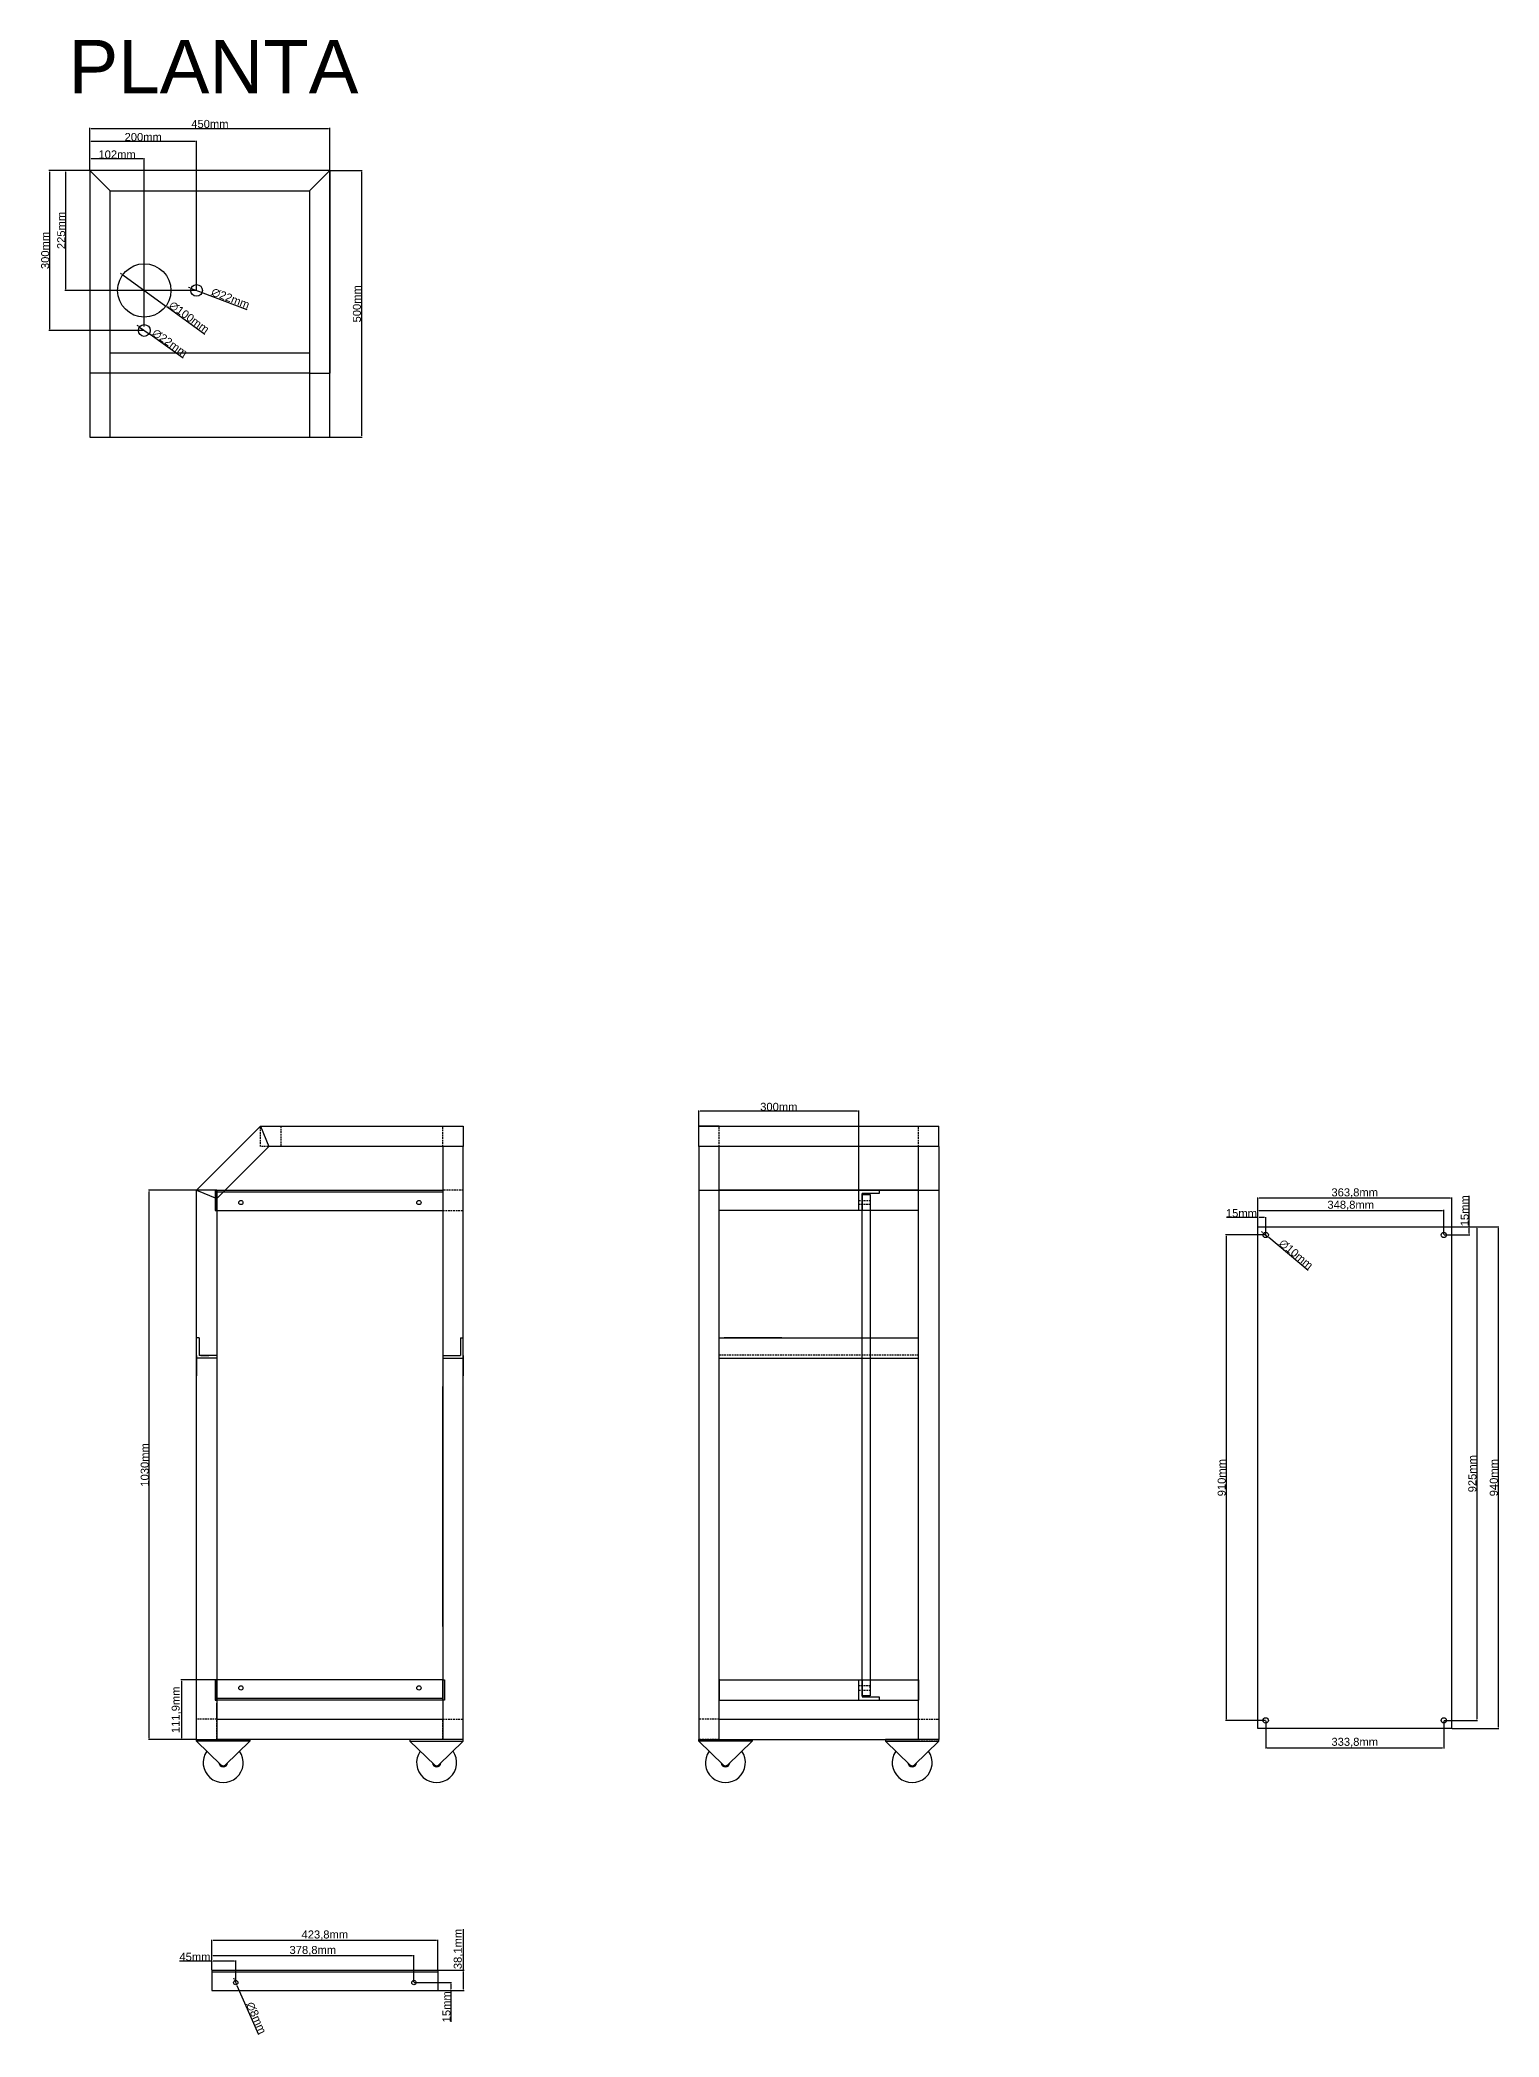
# Model space of a CAD drawing. Header units: centimetres. Extents: x 6534 to 31506, y 42826 to 109107.
# Drawn here: x 8806 to 11541, y 42826 to 46570 of the extents above; entities that cross this region are included whole.
import ezdxf

# ---------------------------------------------------------------- set-up
doc = ezdxf.new("R2010")
doc.units = ezdxf.units.CM
doc.header["$LTSCALE"] = 0.5
doc.linetypes.add('DASHED2', pattern=[9.525, 6.35, -3.175])
doc.styles.get("Standard").update_dxf_attribs({"font": 'arial.ttf'})
doc.dimstyles.new('ISO-25', dxfattribs={"dimtxt": 15, "dimasz": 2.5, "dimexe": 1.25, "dimexo": 0.625, "dimtad": 1, "dimtxsty": 'Standard', "dimcen": 2.5, "dimclrd": 1, "dimclre": 1, "dimadec": 0, "dimazin": 0, "dimtfac": 1, "dimtmove": 0, "dimatfit": 3, "dimfxl": 1, "dimarcsym": 0})

# ---------------------------------------------------------------- blocks, each defined once
blk = doc.blocks.new('*D155')
at = {"color": 1, "lineweight": -2, "transparency": 16777216}
for p, q in [((8899.8, 46326.2), (8899.8, 46405.6)), ((8902.3, 46404.3), (9347.3, 46404.3)), ((9349.8, 46326.2), (9349.8, 46405.6))]:
    blk.add_line(p, q, dxfattribs=at)
at = {"color": 1, "transparency": 16777216}
for points in [[(8902.3, 46404.7), (8902.3, 46403.9), (8899.8, 46404.3)], [(9347.3, 46404.7), (9347.3, 46403.9), (9349.8, 46404.3)]]:
    blk.add_solid(points, dxfattribs=at)
at = {"layer": 'Defpoints', "color": 0, "transparency": 16777216}
for p in [(9349.8, 46404.3), (8899.8, 46325.5), (9349.8, 46325.5)]:
    blk.add_point(p, dxfattribs=at)
at = {"color": 0, "transparency": 16777216, "insert": (9124.8, 46412.6), "char_height": 15, "attachment_point": 5}
blk.add_mtext('450mm', dxfattribs=at)
blk = doc.blocks.new('*D156')
at = {"color": 1, "lineweight": -2, "transparency": 16777216}
for p, q in [((9350.4, 46325.5), (9409.9, 46325.5)), ((9408.7, 46323), (9408.7, 45828)), ((9350.4, 45825.5), (9409.9, 45825.5))]:
    blk.add_line(p, q, dxfattribs=at)
at = {"color": 1, "transparency": 16777216}
for points in [[(9408.3, 46323), (9409.1, 46323), (9408.7, 46325.5)], [(9408.3, 45828), (9409.1, 45828), (9408.7, 45825.5)]]:
    blk.add_solid(points, dxfattribs=at)
at = {"layer": 'Defpoints', "color": 0, "transparency": 16777216}
for p in [(9349.8, 46325.5), (9349.8, 45825.5), (9408.7, 45825.5)]:
    blk.add_point(p, dxfattribs=at)
at = {"color": 0, "transparency": 16777216, "insert": (9400.4, 46075.5), "char_height": 15, "attachment_point": 5, "rotation": 90}
blk.add_mtext('500mm', dxfattribs=at)
blk = doc.blocks.new('*D281')
at = {"color": 1, "lineweight": -2, "transparency": 16777216}
for p, q in [((9137.2, 43495.8), (9070.4, 43495.8)), ((9071.6, 43493.3), (9071.6, 43386.4)), ((9099.1, 43383.9), (9070.4, 43383.9))]:
    blk.add_line(p, q, dxfattribs=at)
at = {"color": 1, "transparency": 16777216}
for points in [[(9071.2, 43493.3), (9072, 43493.3), (9071.6, 43495.8)], [(9071.2, 43386.4), (9072, 43386.4), (9071.6, 43383.9)]]:
    blk.add_solid(points, dxfattribs=at)
at = {"layer": 'Defpoints', "color": 0, "transparency": 16777216}
for p in [(9137.8, 43495.8), (9071.6, 43383.9), (9099.7, 43383.9)]:
    blk.add_point(p, dxfattribs=at)
at = {"color": 0, "transparency": 16777216, "insert": (9062, 43439.8), "char_height": 15, "attachment_point": 5, "rotation": 90}
blk.add_mtext('111,9mm', dxfattribs=at)
blk = doc.blocks.new('*D282')
at = {"color": 1, "lineweight": -2, "transparency": 16777216}
for p, q in [((9134, 44413.9), (9009.8, 44413.9)), ((9011, 43386.4), (9011, 44411.4)), ((9099.1, 43383.9), (9009.8, 43383.9))]:
    blk.add_line(p, q, dxfattribs=at)
at = {"color": 1, "transparency": 16777216}
for points in [[(9010.6, 44411.4), (9011.5, 44411.4), (9011, 44413.9)], [(9010.6, 43386.4), (9011.5, 43386.4), (9011, 43383.9)]]:
    blk.add_solid(points, dxfattribs=at)
at = {"layer": 'Defpoints', "color": 0, "transparency": 16777216}
for p in [(9011, 44413.9), (9134.6, 44413.9), (9099.7, 43383.9)]:
    blk.add_point(p, dxfattribs=at)
at = {"color": 0, "transparency": 16777216, "insert": (9002.7, 43898.9), "char_height": 15, "attachment_point": 5, "rotation": 90}
blk.add_mtext('1030mm', dxfattribs=at)
blk = doc.blocks.new('*D283')
at = {"color": 1, "lineweight": -2, "transparency": 16777216}
for p, q in [((10041.1, 44534.5), (10041.1, 44563.1)), ((10338.6, 44561.8), (10043.6, 44561.8)), ((10341.1, 44414.5), (10341.1, 44563.1))]:
    blk.add_line(p, q, dxfattribs=at)
at = {"color": 1, "transparency": 16777216}
for points in [[(10043.6, 44562.2), (10043.6, 44561.4), (10041.1, 44561.8)], [(10338.6, 44562.2), (10338.6, 44561.4), (10341.1, 44561.8)]]:
    blk.add_solid(points, dxfattribs=at)
at = {"layer": 'Defpoints', "color": 0, "transparency": 16777216}
for p in [(10041.1, 44561.8), (10041.1, 44533.9), (10341.1, 44413.9)]:
    blk.add_point(p, dxfattribs=at)
at = {"color": 0, "transparency": 16777216, "insert": (10191.1, 44570.1), "char_height": 15, "attachment_point": 5}
blk.add_mtext('300mm', dxfattribs=at)
blk = doc.blocks.new('*D284')
at = {"color": 1, "lineweight": -2, "transparency": 16777216}
for p, q in [((11088.6, 44345.6), (11088.6, 44376.8)), ((11091.1, 44375.6), (11434.9, 44375.6)), ((11437.4, 44330.6), (11437.4, 44376.8))]:
    blk.add_line(p, q, dxfattribs=at)
at = {"color": 1, "transparency": 16777216}
for points in [[(11091.1, 44376), (11091.1, 44375.1), (11088.6, 44375.6)], [(11434.9, 44376), (11434.9, 44375.1), (11437.4, 44375.6)]]:
    blk.add_solid(points, dxfattribs=at)
at = {"layer": 'Defpoints', "color": 0, "transparency": 16777216}
for p in [(11437.4, 44375.6), (11088.6, 44344.9), (11437.4, 44329.9)]:
    blk.add_point(p, dxfattribs=at)
at = {"color": 0, "transparency": 16777216, "insert": (11263, 44385.2), "char_height": 15, "attachment_point": 5}
blk.add_mtext('348,8mm', dxfattribs=at)
blk = doc.blocks.new('*D285')
at = {"color": 1, "lineweight": -2, "transparency": 16777216}
for p, q in [((11088.6, 44362.4), (11030.3, 44362.4)), ((11088.6, 44345.6), (11088.6, 44363.6)), ((11101.1, 44362.4), (11091.1, 44362.4)), ((11103.6, 44330.6), (11103.6, 44363.6))]:
    blk.add_line(p, q, dxfattribs=at)
at = {"color": 1, "transparency": 16777216}
for points in [[(11091.1, 44362.8), (11091.1, 44362), (11088.6, 44362.4)], [(11101.1, 44362.8), (11101.1, 44362), (11103.6, 44362.4)]]:
    blk.add_solid(points, dxfattribs=at)
at = {"layer": 'Defpoints', "color": 0, "transparency": 16777216}
for p in [(11088.6, 44362.4), (11088.6, 44344.9), (11103.6, 44329.9)]:
    blk.add_point(p, dxfattribs=at)
at = {"color": 0, "transparency": 16777216, "insert": (11058.2, 44370.7), "char_height": 15, "attachment_point": 5}
blk.add_mtext('15mm', dxfattribs=at)
blk = doc.blocks.new('*D286')
at = {"color": 1, "lineweight": -2, "transparency": 16777216}
for p, q in [((11088.6, 44345.6), (11088.6, 44400)), ((11449.9, 44398.8), (11091.1, 44398.8)), ((11452.4, 44345.6), (11452.4, 44400))]:
    blk.add_line(p, q, dxfattribs=at)
at = {"color": 1, "transparency": 16777216}
for points in [[(11091.1, 44399.2), (11091.1, 44398.4), (11088.6, 44398.8)], [(11449.9, 44399.2), (11449.9, 44398.4), (11452.4, 44398.8)]]:
    blk.add_solid(points, dxfattribs=at)
at = {"layer": 'Defpoints', "color": 0, "transparency": 16777216}
for p in [(11088.6, 44398.8), (11088.6, 44344.9), (11452.4, 44344.9)]:
    blk.add_point(p, dxfattribs=at)
at = {"color": 0, "transparency": 16777216, "insert": (11270.5, 44408.4), "char_height": 15, "attachment_point": 5}
blk.add_mtext('363,8mm', dxfattribs=at)
blk = doc.blocks.new('*D287')
at = {"color": 1, "lineweight": -2, "transparency": 16777216}
for p, q in [((11484.9, 44344.9), (11484.9, 44403.3)), ((11438.1, 44329.9), (11486.1, 44329.9)), ((11453.1, 44344.9), (11486.1, 44344.9)), ((11484.9, 44332.4), (11484.9, 44342.4))]:
    blk.add_line(p, q, dxfattribs=at)
at = {"color": 1, "transparency": 16777216}
for points in [[(11484.5, 44342.4), (11485.3, 44342.4), (11484.9, 44344.9)], [(11484.5, 44332.4), (11485.3, 44332.4), (11484.9, 44329.9)]]:
    blk.add_solid(points, dxfattribs=at)
at = {"layer": 'Defpoints', "color": 0, "transparency": 16777216}
for p in [(11437.4, 44329.9), (11452.4, 44344.9), (11484.9, 44344.9)]:
    blk.add_point(p, dxfattribs=at)
at = {"color": 0, "transparency": 16777216, "insert": (11476.6, 44375.3), "char_height": 15, "attachment_point": 5, "rotation": 90}
blk.add_mtext('15mm', dxfattribs=at)
blk = doc.blocks.new('*D288')
at = {"color": 1, "lineweight": -2, "transparency": 16777216}
for p, q in [((11453.1, 44344.9), (11500.5, 44344.9)), ((11499.3, 44342.4), (11499.3, 43422.4)), ((11438.1, 43419.9), (11500.5, 43419.9))]:
    blk.add_line(p, q, dxfattribs=at)
at = {"color": 1, "transparency": 16777216}
for points in [[(11498.8, 44342.4), (11499.7, 44342.4), (11499.3, 44344.9)], [(11498.8, 43422.4), (11499.7, 43422.4), (11499.3, 43419.9)]]:
    blk.add_solid(points, dxfattribs=at)
at = {"layer": 'Defpoints', "color": 0, "transparency": 16777216}
for p in [(11452.4, 44344.9), (11437.4, 43419.9), (11499.3, 43419.9)]:
    blk.add_point(p, dxfattribs=at)
at = {"color": 0, "transparency": 16777216, "insert": (11491, 43882.4), "char_height": 15, "attachment_point": 5, "rotation": 90}
blk.add_mtext('925mm', dxfattribs=at)
blk = doc.blocks.new('*D289')
at = {"color": 1, "lineweight": -2, "transparency": 16777216}
for p, q in [((11453.1, 44344.9), (11540.7, 44344.9)), ((11539.4, 44342.4), (11539.4, 43407.4)), ((11453.1, 43404.9), (11540.7, 43404.9))]:
    blk.add_line(p, q, dxfattribs=at)
at = {"color": 1, "transparency": 16777216}
for points in [[(11539, 44342.4), (11539.9, 44342.4), (11539.4, 44344.9)], [(11539, 43407.4), (11539.9, 43407.4), (11539.4, 43404.9)]]:
    blk.add_solid(points, dxfattribs=at)
at = {"layer": 'Defpoints', "color": 0, "transparency": 16777216}
for p in [(11452.4, 44344.9), (11452.4, 43404.9), (11539.4, 43404.9)]:
    blk.add_point(p, dxfattribs=at)
at = {"color": 0, "transparency": 16777216, "insert": (11531.2, 43874.9), "char_height": 15, "attachment_point": 5, "rotation": 90}
blk.add_mtext('940mm', dxfattribs=at)
blk = doc.blocks.new('*D290')
at = {"color": 1, "lineweight": -2, "transparency": 16777216}
for p, q in [((11103, 44329.9), (11028.2, 44329.9)), ((11029.5, 44327.4), (11029.5, 43422.4)), ((11103, 43419.9), (11028.2, 43419.9))]:
    blk.add_line(p, q, dxfattribs=at)
at = {"color": 1, "transparency": 16777216}
for points in [[(11029, 44327.4), (11029.9, 44327.4), (11029.5, 44329.9)], [(11029, 43422.4), (11029.9, 43422.4), (11029.5, 43419.9)]]:
    blk.add_solid(points, dxfattribs=at)
at = {"layer": 'Defpoints', "color": 0, "transparency": 16777216}
for p in [(11103.6, 44329.9), (11029.5, 43419.9), (11103.6, 43419.9)]:
    blk.add_point(p, dxfattribs=at)
at = {"color": 0, "transparency": 16777216, "insert": (11021.2, 43874.9), "char_height": 15, "attachment_point": 5, "rotation": 90}
blk.add_mtext('910mm', dxfattribs=at)
blk = doc.blocks.new('*D291')
at = {"color": 1, "lineweight": -2, "transparency": 16777216}
for p, q in [((11103.6, 43419.3), (11103.6, 43367.5)), ((11437.4, 43419.3), (11437.4, 43367.5)), ((11106.1, 43368.7), (11434.9, 43368.7))]:
    blk.add_line(p, q, dxfattribs=at)
at = {"color": 1, "transparency": 16777216}
for points in [[(11106.1, 43369.2), (11106.1, 43368.3), (11103.6, 43368.7)], [(11434.9, 43369.2), (11434.9, 43368.3), (11437.4, 43368.7)]]:
    blk.add_solid(points, dxfattribs=at)
at = {"layer": 'Defpoints', "color": 0, "transparency": 16777216}
for p in [(11103.6, 43419.9), (11437.4, 43419.9), (11437.4, 43368.7)]:
    blk.add_point(p, dxfattribs=at)
at = {"color": 0, "transparency": 16777216, "insert": (11270.5, 43378.4), "char_height": 15, "attachment_point": 5}
blk.add_mtext('333,8mm', dxfattribs=at)
blk = doc.blocks.new('*D292')
at = {"color": 1, "lineweight": -2, "transparency": 16777216}
for p, q in [((11097.9, 44334.7), (11096, 44336.3)), ((11099.8, 44333.1), (11107.5, 44326.7)), ((11183.2, 44263.5), (11109.4, 44325.1))]:
    blk.add_line(p, q, dxfattribs=at)
at = {"color": 1, "transparency": 16777216}
for points in [[(11098.1, 44335.1), (11097.6, 44334.4), (11099.8, 44333.1)], [(11109.7, 44325.4), (11109.1, 44324.8), (11107.5, 44326.7)]]:
    blk.add_solid(points, dxfattribs=at)
at = {"layer": 'Defpoints', "color": 0, "transparency": 16777216}
for p in [(11099.8, 44333.1), (11107.5, 44326.7)]:
    blk.add_point(p, dxfattribs=at)
at = {"color": 0, "transparency": 16777216, "insert": (11160.5, 44293.8), "char_height": 15, "attachment_point": 5, "rotation": 320.1456}
blk.add_mtext('∅10mm', dxfattribs=at)
blk = doc.blocks.new('*D299')
at = {"color": 1, "lineweight": -2, "transparency": 16777216}
for p, q in [((8899.1, 46325.5), (8853.2, 46325.5)), ((8854.5, 46103), (8854.5, 46323)), ((9099.1, 46100.5), (8853.2, 46100.5))]:
    blk.add_line(p, q, dxfattribs=at)
at = {"color": 1, "transparency": 16777216}
for points in [[(8854.1, 46323), (8854.9, 46323), (8854.5, 46325.5)], [(8854.1, 46103), (8854.9, 46103), (8854.5, 46100.5)]]:
    blk.add_solid(points, dxfattribs=at)
at = {"layer": 'Defpoints', "color": 0, "transparency": 16777216}
for p in [(8854.5, 46325.5), (8899.8, 46325.5), (9099.8, 46100.5)]:
    blk.add_point(p, dxfattribs=at)
at = {"color": 0, "transparency": 16777216, "insert": (8846.2, 46213), "char_height": 15, "attachment_point": 5, "rotation": 90}
blk.add_mtext('225mm', dxfattribs=at)
blk = doc.blocks.new('*D301')
at = {"color": 1, "lineweight": -2, "transparency": 16777216}
for p, q in [((8899.8, 46326.2), (8899.8, 46348.4)), ((8999.3, 46347.1), (8902.3, 46347.1)), ((9001.8, 46033.2), (9001.8, 46348.4))]:
    blk.add_line(p, q, dxfattribs=at)
at = {"color": 1, "transparency": 16777216}
for points in [[(8902.3, 46347.5), (8902.3, 46346.7), (8899.8, 46347.1)], [(8999.3, 46347.5), (8999.3, 46346.7), (9001.8, 46347.1)]]:
    blk.add_solid(points, dxfattribs=at)
at = {"layer": 'Defpoints', "color": 0, "transparency": 16777216}
for p in [(8899.8, 46347.1), (8899.8, 46325.5), (9001.8, 46032.5)]:
    blk.add_point(p, dxfattribs=at)
at = {"color": 0, "transparency": 16777216, "insert": (8950.8, 46355.4), "char_height": 15, "attachment_point": 5}
blk.add_mtext('102mm', dxfattribs=at)
blk = doc.blocks.new('*D302')
at = {"color": 1, "lineweight": -2, "transparency": 16777216}
for p, q in [((8899.8, 46326.2), (8899.8, 46381)), ((9097.3, 46379.8), (8902.3, 46379.8)), ((9099.8, 46101.2), (9099.8, 46381))]:
    blk.add_line(p, q, dxfattribs=at)
at = {"color": 1, "transparency": 16777216}
for points in [[(8902.3, 46380.2), (8902.3, 46379.4), (8899.8, 46379.8)], [(9097.3, 46380.2), (9097.3, 46379.4), (9099.8, 46379.8)]]:
    blk.add_solid(points, dxfattribs=at)
at = {"layer": 'Defpoints', "color": 0, "transparency": 16777216}
for p in [(8899.8, 46379.8), (8899.8, 46325.5), (9099.8, 46100.5)]:
    blk.add_point(p, dxfattribs=at)
at = {"color": 0, "transparency": 16777216, "insert": (8999.8, 46388.1), "char_height": 15, "attachment_point": 5}
blk.add_mtext('200mm', dxfattribs=at)
blk = doc.blocks.new('*D303')
at = {"color": 1, "lineweight": -2, "transparency": 16777216}
for p, q in [((9087.2, 46105.4), (9084.8, 46106.2)), ((9089.5, 46104.5), (9110, 46096.6)), ((9194.6, 46064.4), (9112.4, 46095.7))]:
    blk.add_line(p, q, dxfattribs=at)
at = {"color": 1, "transparency": 16777216}
for points in [[(9087.3, 46105.7), (9087, 46105), (9089.5, 46104.5)], [(9112.5, 46096.1), (9112.2, 46095.4), (9110, 46096.6)]]:
    blk.add_solid(points, dxfattribs=at)
at = {"layer": 'Defpoints', "color": 0, "transparency": 16777216}
for p in [(9089.5, 46104.5), (9110, 46096.6)]:
    blk.add_point(p, dxfattribs=at)
at = {"color": 0, "transparency": 16777216, "insert": (9163.4, 46085.6), "char_height": 15, "attachment_point": 5, "rotation": 339.1512}
blk.add_mtext('∅22mm', dxfattribs=at)
blk = doc.blocks.new('*D304')
at = {"color": 1, "lineweight": -2, "transparency": 16777216}
for p, q in [((8959.3, 46131.3), (8957.2, 46132.8)), ((8961.3, 46129.9), (9042.3, 46071.2)), ((9115.3, 46018.3), (9044.3, 46069.7))]:
    blk.add_line(p, q, dxfattribs=at)
at = {"color": 1, "transparency": 16777216}
for points in [[(8959.5, 46131.7), (8959, 46131), (8961.3, 46129.9)], [(9044.5, 46070.1), (9044, 46069.4), (9042.3, 46071.2)]]:
    blk.add_solid(points, dxfattribs=at)
at = {"layer": 'Defpoints', "color": 0, "transparency": 16777216}
for p in [(8961.3, 46129.9), (9042.3, 46071.2)]:
    blk.add_point(p, dxfattribs=at)
at = {"color": 0, "transparency": 16777216, "insert": (9085.9, 46050.3), "char_height": 15, "attachment_point": 5, "rotation": 324.0795}
blk.add_mtext('∅100mm', dxfattribs=at)
blk = doc.blocks.new('*D305')
at = {"color": 1, "lineweight": -2, "transparency": 16777216}
for p, q in [((8899.1, 46325.5), (8823.1, 46325.5)), ((8824.4, 46323), (8824.4, 46028)), ((9001.1, 46025.5), (8823.1, 46025.5))]:
    blk.add_line(p, q, dxfattribs=at)
at = {"color": 1, "transparency": 16777216}
for points in [[(8824, 46323), (8824.8, 46323), (8824.4, 46325.5)], [(8824, 46028), (8824.8, 46028), (8824.4, 46025.5)]]:
    blk.add_solid(points, dxfattribs=at)
at = {"layer": 'Defpoints', "color": 0, "transparency": 16777216}
for p in [(8899.8, 46325.5), (8824.4, 46025.5), (9001.8, 46025.5)]:
    blk.add_point(p, dxfattribs=at)
at = {"color": 0, "transparency": 16777216, "insert": (8816.1, 46175.5), "char_height": 15, "attachment_point": 5, "rotation": 90}
blk.add_mtext('300mm', dxfattribs=at)
blk = doc.blocks.new('*D306')
at = {"color": 1, "lineweight": -2, "transparency": 16777216}
for p, q in [((8990.8, 46033.4), (8988.7, 46034.8)), ((8992.8, 46031.9), (9010.7, 46019.2)), ((9074.8, 45973.7), (9012.8, 46017.7))]:
    blk.add_line(p, q, dxfattribs=at)
at = {"color": 1, "transparency": 16777216}
for points in [[(8991, 46033.7), (8990.5, 46033), (8992.8, 46031.9)], [(9013, 46018.1), (9012.5, 46017.4), (9010.7, 46019.2)]]:
    blk.add_solid(points, dxfattribs=at)
at = {"layer": 'Defpoints', "color": 0, "transparency": 16777216}
for p in [(8992.8, 46031.9), (9010.7, 46019.2)]:
    blk.add_point(p, dxfattribs=at)
at = {"color": 0, "transparency": 16777216, "insert": (9049.8, 46002.1), "char_height": 15, "attachment_point": 5, "rotation": 324.6199}
blk.add_mtext('∅22mm', dxfattribs=at)
blk = doc.blocks.new('*D395')
at = {"color": 1, "lineweight": -2, "transparency": 16777216}
for p, q in [((9128.3, 42968.4), (9067.9, 42968.4)), ((9128.3, 42952.1), (9128.3, 42969.6)), ((9170.8, 42968.4), (9130.8, 42968.4)), ((9173.3, 42929), (9173.3, 42969.6))]:
    blk.add_line(p, q, dxfattribs=at)
at = {"color": 1, "transparency": 16777216}
for points in [[(9130.8, 42968.8), (9130.8, 42968), (9128.3, 42968.4)], [(9170.8, 42968.8), (9170.8, 42968), (9173.3, 42968.4)]]:
    blk.add_solid(points, dxfattribs=at)
at = {"layer": 'Defpoints', "color": 0, "transparency": 16777216}
for p in [(9128.3, 42968.4), (9128.3, 42951.5), (9173.3, 42928.4)]:
    blk.add_point(p, dxfattribs=at)
at = {"color": 0, "transparency": 16777216, "insert": (9096.8, 42976.6), "char_height": 15, "attachment_point": 5}
blk.add_mtext('45mm', dxfattribs=at)
blk = doc.blocks.new('*D396')
at = {"color": 1, "lineweight": -2, "transparency": 16777216}
for p, q in [((9128.3, 42952.1), (9128.3, 42979.8)), ((9504.6, 42978.6), (9130.8, 42978.6)), ((9507.1, 42929), (9507.1, 42979.8))]:
    blk.add_line(p, q, dxfattribs=at)
at = {"color": 1, "transparency": 16777216}
for points in [[(9130.8, 42979), (9130.8, 42978.1), (9128.3, 42978.6)], [(9504.6, 42979), (9504.6, 42978.1), (9507.1, 42978.6)]]:
    blk.add_solid(points, dxfattribs=at)
at = {"layer": 'Defpoints', "color": 0, "transparency": 16777216}
for p in [(9128.3, 42978.6), (9128.3, 42951.5), (9507.1, 42928.4)]:
    blk.add_point(p, dxfattribs=at)
at = {"color": 0, "transparency": 16777216, "insert": (9317.7, 42988.2), "char_height": 15, "attachment_point": 5}
blk.add_mtext('378,8mm', dxfattribs=at)
blk = doc.blocks.new('*D397')
at = {"color": 1, "lineweight": -2, "transparency": 16777216}
for p, q in [((9128.3, 42952.1), (9128.3, 43008.8)), ((9549.6, 43007.6), (9130.8, 43007.6)), ((9552.1, 42952.1), (9552.1, 43008.8))]:
    blk.add_line(p, q, dxfattribs=at)
at = {"color": 1, "transparency": 16777216}
for points in [[(9130.8, 43008), (9130.8, 43007.1), (9128.3, 43007.6)], [(9549.6, 43008), (9549.6, 43007.1), (9552.1, 43007.6)]]:
    blk.add_solid(points, dxfattribs=at)
at = {"layer": 'Defpoints', "color": 0, "transparency": 16777216}
for p in [(9128.3, 43007.6), (9128.3, 42951.5), (9552.1, 42951.5)]:
    blk.add_point(p, dxfattribs=at)
at = {"color": 0, "transparency": 16777216, "insert": (9340.2, 43017.2), "char_height": 15, "attachment_point": 5}
blk.add_mtext('423,8mm', dxfattribs=at)
blk = doc.blocks.new('*D398')
at = {"color": 1, "lineweight": -2, "transparency": 16777216}
for p, q in [((9507.7, 42928.4), (9577.8, 42928.4)), ((9552.7, 42913.4), (9577.8, 42913.4)), ((9576.6, 42925.9), (9576.6, 42915.9)), ((9576.6, 42913.4), (9576.6, 42855.1))]:
    blk.add_line(p, q, dxfattribs=at)
at = {"color": 1, "transparency": 16777216}
for points in [[(9576.1, 42925.9), (9577, 42925.9), (9576.6, 42928.4)], [(9576.1, 42915.9), (9577, 42915.9), (9576.6, 42913.4)]]:
    blk.add_solid(points, dxfattribs=at)
at = {"layer": 'Defpoints', "color": 0, "transparency": 16777216}
for p in [(9507.1, 42928.4), (9552.1, 42913.4), (9576.6, 42913.4)]:
    blk.add_point(p, dxfattribs=at)
at = {"color": 0, "transparency": 16777216, "insert": (9568.3, 42883), "char_height": 15, "attachment_point": 5, "rotation": 90}
blk.add_mtext('15mm', dxfattribs=at)
blk = doc.blocks.new('*D399')
at = {"color": 1, "lineweight": -2, "transparency": 16777216}
for p, q in [((9600.3, 42951.5), (9600.3, 43028.7)), ((9552.7, 42951.5), (9601.6, 42951.5)), ((9600.3, 42915.9), (9600.3, 42949)), ((9552.7, 42913.4), (9601.6, 42913.4))]:
    blk.add_line(p, q, dxfattribs=at)
at = {"color": 1, "transparency": 16777216}
for points in [[(9599.9, 42949), (9600.7, 42949), (9600.3, 42951.5)], [(9599.9, 42915.9), (9600.7, 42915.9), (9600.3, 42913.4)]]:
    blk.add_solid(points, dxfattribs=at)
at = {"layer": 'Defpoints', "color": 0, "transparency": 16777216}
for p in [(9552.1, 42951.5), (9600.3, 42951.5), (9552.1, 42913.4)]:
    blk.add_point(p, dxfattribs=at)
at = {"color": 0, "transparency": 16777216, "insert": (9590.7, 42991.4), "char_height": 15, "attachment_point": 5, "rotation": 90}
blk.add_mtext('38,1mm', dxfattribs=at)
blk = doc.blocks.new('*D400')
at = {"color": 1, "lineweight": -2, "transparency": 16777216}
for p, q in [((9170.7, 42934.4), (9169.7, 42936.7)), ((9171.7, 42932.1), (9174.9, 42924.8)), ((9216.2, 42830.3), (9175.9, 42922.5))]:
    blk.add_line(p, q, dxfattribs=at)
at = {"color": 1, "transparency": 16777216}
for points in [[(9171.1, 42934.5), (9170.3, 42934.2), (9171.7, 42932.1)], [(9176.3, 42922.6), (9175.5, 42922.3), (9174.9, 42924.8)]]:
    blk.add_solid(points, dxfattribs=at)
at = {"layer": 'Defpoints', "color": 0, "transparency": 16777216}
for p in [(9171.7, 42932.1), (9174.9, 42924.8)]:
    blk.add_point(p, dxfattribs=at)
at = {"color": 0, "transparency": 16777216, "insert": (9211.7, 42862.2), "char_height": 15, "attachment_point": 5, "rotation": 293.6141}
blk.add_mtext('∅8mm', dxfattribs=at)

msp = doc.modelspace()

# ---------------------------------------------------------------- linework, layer by layer
for p, q in [((9349.768, 46325.547), (8899.768, 46325.547)), ((8899.768, 46325.547), (8899.768, 45825.547)), ((8899.768, 46325.547), (8899.768, 46287.447)), ((8899.768, 46325.547), (8937.868, 46287.447)), ((8899.768, 46325.547), (8899.768, 46100.547)), ((9311.668, 46287.447), (9349.768, 46325.547)), ((9349.768, 45825.547), (9349.768, 46325.547)), ((9349.768, 46325.547), (9349.768, 45945.547)), ((8937.868, 46287.447), (9311.668, 46287.447)), ((8937.868, 45825.547), (8937.868, 46287.447)), ((9311.668, 46287.447), (9311.668, 45825.547)), ((8937.868, 45945.547), (8937.868, 45983.647)), ((8937.868, 45983.647), (9311.668, 45983.647)), ((8937.868, 45945.547), (8899.768, 45945.547)), ((9311.668, 45945.547), (8937.868, 45945.547)), ((9311.668, 45945.547), (9349.768, 45945.547)), ((8899.768, 45825.547), (9349.768, 45825.547)), ((9099.711, 44413.852), (9219.711, 44533.852)), ((9219.711, 44533.852), (9599.711, 44533.852)), ((9219.711, 44533.852), (9235.493, 44495.752)), ((9599.711, 44533.852), (9599.711, 44495.752)), ((10079.171, 44533.852), (10041.071, 44533.852)), ((10041.071, 44533.852), (10491.071, 44533.852)), ((10041.071, 44495.752), (10041.071, 44533.852)), ((10452.971, 44533.852), (10491.071, 44533.852)), ((10491.071, 44495.752), (10491.071, 44533.852)), ((9137.811, 44398.071), (9235.493, 44495.752)), ((9599.711, 44495.752), (9235.493, 44495.752)), ((9599.711, 44495.752), (9561.611, 44495.752)), ((9561.611, 44495.752), (9561.611, 43383.852)), ((9599.711, 43383.852), (9599.711, 44495.752)), ((10491.071, 44495.752), (10041.071, 44495.752)), ((10041.071, 44495.752), (10041.071, 43383.852)), ((10079.171, 43383.852), (10079.171, 44495.752)), ((10452.971, 44495.752), (10412.971, 44495.752)), ((10452.971, 43383.852), (10452.971, 44495.752)), ((10491.071, 44495.752), (10491.071, 43383.852)), ((9099.711, 43383.852), (9099.711, 44413.852)), ((9099.711, 44413.852), (9137.811, 44398.071)), ((9137.811, 44413.852), (9137.811, 44410.682)), ((9561.611, 44413.852), (9561.611, 44375.752)), ((10041.071, 44413.852), (10491.071, 44413.852)), ((10452.971, 44413.852), (10079.171, 44413.852)), ((10347.421, 43465.752), (10347.421, 44407.502)), ((10347.421, 44405.752), (10362.421, 44405.752)), ((10362.421, 44405.752), (10362.421, 43465.752)), ((9137.811, 44398.071), (9137.811, 43383.852)), ((10452.971, 44375.752), (10079.171, 44375.752)), ((10347.421, 44375.752), (10341.071, 44375.752)), ((11088.638, 44344.929), (11452.438, 44344.929)), ((11088.638, 43404.929), (11088.638, 44344.929)), ((11088.638, 44344.929), (11113.638, 44344.929)), ((11452.438, 43404.929), (11452.438, 44344.929)), ((9104.711, 44136.952), (9099.711, 44136.952)), ((9099.711, 44103.852), (9099.711, 44065.752)), ((9104.711, 44136.952), (9104.711, 44103.852)), ((9104.711, 44129.252), (9104.711, 44103.852)), ((9137.811, 44103.852), (9104.711, 44103.852)), ((9107.811, 44103.852), (9122.811, 44103.852)), ((9137.811, 44103.852), (9137.811, 44098.852)), ((9561.611, 44103.852), (9594.711, 44103.852)), ((9561.611, 44103.852), (9561.611, 44098.852)), ((9594.711, 44136.952), (9594.711, 44103.852)), ((9594.711, 44136.952), (9599.711, 44136.952)), ((9599.711, 44107.252), (9599.711, 44129.252)), ((9599.711, 44103.852), (9599.711, 44065.752)), ((10079.171, 44136.952), (10452.971, 44136.952)), ((10079.171, 44136.952), (10219.171, 44136.952)), ((10196.646, 44136.952), (10088.696, 44136.952)), ((9137.811, 44098.852), (9099.711, 44098.852)), ((9561.611, 44098.852), (9599.711, 44098.852)), ((10079.171, 44098.852), (10452.971, 44098.852)), ((9561.611, 43595.752), (9561.611, 44045.752)), ((10341.071, 43495.752), (10347.421, 43495.752)), ((9137.811, 43421.952), (9137.811, 43451.952)), ((10362.421, 43465.752), (10347.421, 43465.752)), ((9137.811, 43421.952), (9561.611, 43421.952)), ((10079.171, 43421.952), (10452.971, 43421.952)), ((11452.438, 43404.929), (11088.638, 43404.929)), ((9099.711, 43383.852), (9199.711, 43383.852)), ((9099.711, 43380.852), (9099.711, 43383.852)), ((9199.711, 43380.852), (9099.711, 43380.852)), ((9099.711, 43380.852), (9145.54, 43336.539)), ((9561.611, 43383.852), (9137.811, 43383.852)), ((9199.711, 43380.852), (9153.882, 43336.539)), ((9199.711, 43383.852), (9199.711, 43380.852)), ((9599.711, 43383.852), (9499.711, 43383.852)), ((9499.711, 43383.852), (9499.711, 43380.852)), ((9499.711, 43380.852), (9599.711, 43380.852)), ((9499.711, 43380.852), (9545.54, 43336.539)), ((9599.711, 43380.852), (9553.882, 43336.539)), ((9599.711, 43380.852), (9599.711, 43383.852)), ((10041.071, 43383.852), (10141.071, 43383.852)), ((10041.071, 43380.852), (10041.071, 43383.852)), ((10141.071, 43380.852), (10041.071, 43380.852)), ((10041.071, 43380.852), (10086.9, 43336.539)), ((10079.171, 43383.852), (10452.971, 43383.852)), ((10141.071, 43380.852), (10095.241, 43336.539)), ((10141.071, 43383.852), (10141.071, 43380.852)), ((10491.071, 43383.852), (10391.071, 43383.852)), ((10391.071, 43383.852), (10391.071, 43380.852)), ((10391.071, 43380.852), (10491.071, 43380.852)), ((10391.071, 43380.852), (10436.9, 43336.539)), ((10491.071, 43380.852), (10445.241, 43336.539)), ((10491.071, 43380.852), (10491.071, 43383.852)), ((9128.273, 42951.524), (9552.073, 42951.524)), ((9128.273, 42951.524), (9128.273, 42913.424)), ((9128.273, 42948.354), (9552.073, 42948.354)), ((9552.073, 42951.524), (9552.073, 42913.424)), ((9128.273, 42913.424), (9158.273, 42913.424)), ((9128.273, 42913.424), (9552.073, 42913.424))]:
    msp.add_line(p, q)
at = {"linetype": 'DASHED2'}
for p, q in [((9219.711, 44533.852), (9257.811, 44533.852)), ((9219.711, 44495.752), (9219.711, 44533.852)), ((9257.811, 44533.852), (9257.811, 44495.752)), ((9561.611, 44495.752), (9561.611, 44533.852)), ((10079.171, 44495.752), (10079.171, 44533.852)), ((10452.971, 44495.752), (10452.971, 44533.852)), ((9257.811, 44495.752), (9219.711, 44495.752)), ((9099.711, 44375.752), (9099.711, 44413.852)), ((10341.071, 44394.752), (10362.421, 44394.752)), ((10362.421, 44386.752), (10341.071, 44386.752)), ((10079.171, 44105.202), (10452.971, 44105.202)), ((10362.421, 43484.752), (10341.071, 43484.752)), ((10341.071, 43476.752), (10362.421, 43476.752)), ((10362.421, 43480.752), (10362.421, 43484.752)), ((9137.811, 43421.952), (9099.711, 43421.952)), ((9137.811, 43383.852), (9137.811, 43421.952)), ((9561.611, 43383.852), (9561.611, 43421.952)), ((9561.611, 43421.952), (9599.711, 43421.952)), ((9561.611, 43421.952), (9561.611, 43383.852)), ((10079.171, 43421.952), (10041.071, 43421.952)), ((10452.971, 43421.952), (10491.071, 43421.952)), ((9099.711, 43383.852), (9137.811, 43383.852)), ((9599.711, 43383.852), (9561.611, 43383.852)), ((10079.171, 43383.852), (10041.071, 43383.852)), ((10452.971, 43383.852), (10491.071, 43383.852))]:
    msp.add_line(p, q, dxfattribs=at)
at = {"color": 30, "true_color": 0xf8991e}
for p, q in [((9137.811, 44413.852), (9134.641, 44413.852)), ((9134.641, 44413.852), (9134.641, 44375.752)), ((9137.811, 44375.752), (9137.811, 44413.852)), ((9137.811, 44413.852), (9137.811, 44375.752)), ((9134.641, 44375.752), (9137.811, 44375.752)), ((9137.811, 43495.752), (9134.641, 43495.752)), ((9134.641, 43495.752), (9134.641, 43457.652)), ((9137.811, 43457.652), (9137.811, 43495.752)), ((9137.811, 43495.752), (9137.811, 43457.652)), ((9561.611, 43457.652), (9561.611, 43495.752)), ((9561.611, 43495.752), (9564.781, 43495.752)), ((9561.611, 43495.752), (9561.611, 43457.652)), ((9564.781, 43495.752), (9564.781, 43457.652)), ((9134.641, 43457.652), (9137.811, 43457.652)), ((9561.611, 43457.652), (9561.611, 43460.822)), ((9564.781, 43457.652), (9561.611, 43457.652))]:
    msp.add_line(p, q, dxfattribs=at)
at = {"color": 85, "true_color": 0x58ba48}
for p, q in [((9137.811, 44413.852), (9561.611, 44413.852)), ((9137.811, 44410.682), (9561.611, 44410.682)), ((9137.811, 44375.752), (9167.811, 44375.752)), ((9137.811, 44375.752), (9561.611, 44375.752))]:
    msp.add_line(p, q, dxfattribs=at)
at = {"color": 85, "linetype": 'DASHED2', "true_color": 0x58ba48}
for p, q in [((9599.711, 44413.852), (9561.611, 44413.852)), ((9561.611, 44413.852), (9561.611, 44375.752)), ((9599.711, 44375.752), (9599.711, 44413.852)), ((9561.611, 44375.752), (9599.711, 44375.752))]:
    msp.add_line(p, q, dxfattribs=at)
at = {"color": 114, "true_color": 0x139b48}
for p, q in [((10341.071, 44375.752), (10341.071, 44413.852)), ((10341.071, 44413.852), (10379.171, 44413.852)), ((10379.171, 44407.502), (10347.421, 44407.502)), ((10347.421, 44407.502), (10347.421, 44375.752)), ((10379.171, 44413.852), (10379.171, 44407.502)), ((10347.421, 44375.752), (10341.071, 44375.752)), ((9167.811, 43495.752), (9137.811, 43495.752)), ((9531.611, 43495.752), (9167.811, 43495.752)), ((9561.611, 43495.752), (9531.611, 43495.752)), ((10341.071, 43457.652), (10341.071, 43495.752)), ((10347.421, 43495.752), (10347.421, 43464.002)), ((9561.611, 43460.822), (9137.811, 43460.822)), ((9561.611, 43457.652), (9137.811, 43457.652)), ((10347.421, 43464.002), (10379.171, 43464.002)), ((10379.171, 43464.002), (10379.171, 43457.652))]:
    msp.add_line(p, q, dxfattribs=at)
at = {"color": 30, "true_color": 0xf26722}
for p, q in [((10079.171, 43496.952), (10079.171, 43458.852)), ((10079.171, 43495.752), (10452.971, 43495.752)), ((10079.171, 43495.752), (10079.171, 43458.852)), ((10452.971, 43495.752), (10452.971, 43457.652)), ((10079.171, 43457.652), (10452.971, 43457.652))]:
    msp.add_line(p, q, dxfattribs=at)
for centre, radius in [((9001.768, 46100.547), 50), ((9099.768, 46100.547), 11), ((9001.768, 46025.547), 11), ((9182.811, 44390.752), 4), ((9516.611, 44390.752), 4), ((11103.638, 44329.929), 5), ((11437.438, 44329.929), 5), ((11103.638, 43419.929), 5), ((11437.438, 43419.929), 5), ((9173.273, 42928.424), 4), ((9507.073, 42928.424), 4)]:
    msp.add_circle(centre, radius)
at = {"color": 114, "true_color": 0x139b48}
for centre in [(9182.811, 43480.752), (9182.811, 43480.752), (9516.611, 43480.752), (9516.611, 43480.752)]:
    msp.add_circle(centre, 4, dxfattribs=at)
for centre, radius, start, end in [((9149.711, 43340.852), 37.5, 145.170341, 34.829659), ((9549.711, 43340.852), 37.5, 145.170341, 34.829659), ((10091.071, 43340.852), 37.5, 145.170341, 34.829659), ((10441.071, 43340.852), 37.5, 145.170341, 34.829659), ((9149.711, 43340.852), 8, 184.553823, 355.446177), ((9149.711, 43340.852), 6, 225.963445, 314.036555), ((9549.711, 43340.852), 8, 184.553823, 355.446177), ((9549.711, 43340.852), 6, 225.963445, 314.036555), ((10091.071, 43340.852), 8, 184.553823, 355.446177), ((10091.071, 43340.852), 6, 225.963445, 314.036555), ((10441.071, 43340.852), 8, 184.553823, 355.446177), ((10441.071, 43340.852), 6, 225.963445, 314.036555)]:
    msp.add_arc(centre, radius, start, end)

# ---------------------------------------------------------------- texts
at = {"insert": (8859.822, 46570.182), "char_height": 100, "attachment_point": 1}
msp.add_mtext_dynamic_manual_height_columns('PLANTA', width=876.24188, gutter_width=12.5, heights=[0], dxfattribs=at)

# ---------------------------------------------------------------- dimensions: what is measured, and where the dimension line sits
for base, p1, p2, picture, middle in [((9349.768, 46404.306), (8899.768, 46325.547), (9349.768, 46325.547), '*D155', (9124.768, 46404.306)), ((11437.438, 44375.56), (11088.638, 44344.929), (11437.438, 44329.929), '*D284', (11263.038, 44375.56))]:
    dim = msp.add_linear_dim(base=base, p1=p1, p2=p2, dimstyle='ISO-25', override={"dimpost": 'mm'})
    dim.commit()
    dim.dimension.update_dxf_attribs({"geometry": picture, "text_midpoint": middle, "dimtype": 160})
for base, p1, p2, picture, middle in [((8899.768, 46379.796), (9099.768, 46100.547), (8899.768, 46325.547), '*D302', (8999.768, 46388.08)), ((8899.768, 46347.116), (9001.768, 46032.547), (8899.768, 46325.547), '*D301', (8950.768, 46355.4)), ((10041.071, 44561.815), (10341.071, 44413.852), (10041.071, 44533.852), '*D283', (10191.071, 44570.104)), ((11088.638, 44398.777), (11452.438, 44344.929), (11088.638, 44344.929), '*D286', (11270.538, 44408.416)), ((11088.638, 44362.367), (11103.638, 44329.929), (11088.638, 44344.929), '*D285', (11058.22, 44370.65)), ((11437.438, 43368.738), (11103.638, 43419.929), (11437.438, 43419.929), '*D291', (11270.538, 43378.378)), ((9128.273, 43007.56), (9552.073, 42951.524), (9128.273, 42951.524), '*D397', (9340.173, 43017.2)), ((9128.273, 42968.386), (9173.273, 42928.424), (9128.273, 42951.524), '*D395', (9096.847, 42976.639)), ((9128.273, 42978.556), (9507.073, 42928.424), (9128.273, 42951.524), '*D396', (9317.673, 42988.195))]:
    dim = msp.add_linear_dim(base=base, p1=p1, p2=p2, dimstyle='ISO-25', override={"dimpost": 'mm'})
    dim.commit()
    dim.dimension.update_dxf_attribs({"geometry": picture, "text_midpoint": middle})
for base, p1, p2, picture, middle in [((8824.387, 46025.547), (8899.768, 46325.547), (9001.768, 46025.547), '*D305', (8816.099, 46175.547)), ((8854.49, 46325.547), (9099.768, 46100.547), (8899.768, 46325.547), '*D299', (8846.206, 46213.047)), ((9408.676, 45825.547), (9349.768, 46325.547), (9349.768, 45825.547), '*D156', (9400.392, 46075.547)), ((9011.036, 44413.852), (9099.711, 43383.852), (9134.641, 44413.852), '*D282', (9002.748, 43898.852)), ((11484.868, 44344.929), (11437.438, 44329.929), (11452.438, 44344.929), '*D287', (11476.585, 44375.348)), ((11029.452, 43419.929), (11103.638, 44329.929), (11103.638, 43419.929), '*D290', (11021.169, 43874.929)), ((11499.266, 43419.929), (11452.438, 44344.929), (11437.438, 43419.929), '*D288', (11490.982, 43882.429)), ((11539.436, 43404.929), (11452.438, 44344.929), (11452.438, 43404.929), '*D289', (11531.153, 43874.929)), ((9071.63, 43383.852), (9137.811, 43495.752), (9099.711, 43383.852), '*D281', (9061.991, 43439.802)), ((9600.315, 42951.524), (9552.073, 42913.424), (9552.073, 42951.524), '*D399', (9590.676, 42991.382)), ((9576.562, 42913.424), (9507.073, 42928.424), (9552.073, 42913.424), '*D398', (9568.279, 42883.006))]:
    dim = msp.add_linear_dim(base=base, p1=p1, p2=p2, angle=90, dimstyle='ISO-25', override={"dimpost": 'mm'})
    dim.commit()
    dim.dimension.update_dxf_attribs({"geometry": picture, "text_midpoint": middle})
for p1, p2, picture, middle in [((8961.276, 46129.88), (9042.26, 46071.214), '*D304', (9085.923, 46050.33)), ((8992.799, 46031.916), (9010.737, 46019.178), '*D306', (9049.844, 46002.081))]:
    dim = msp.add_diameter_dim_2p(p1=p1, p2=p2, dimstyle='ISO-25', override={"dimpost": 'mm'})
    dim.commit()
    dim.dimension.update_dxf_attribs({"geometry": picture, "text_midpoint": middle})
for p1, p2, picture, middle in [((9089.488, 46104.462), (9110.048, 46096.632), '*D303', (9160.259, 46077.51)), ((11099.8, 44333.134), (11107.477, 44326.725), '*D292', (11154.958, 44287.089)), ((9171.671, 42932.089), (9174.876, 42924.759), '*D400', (9203.764, 42858.681))]:
    dim = msp.add_diameter_dim_2p(p1=p1, p2=p2, dimstyle='ISO-25', override={"dimpost": 'mm'})
    dim.commit()
    dim.dimension.update_dxf_attribs({"geometry": picture, "text_midpoint": middle, "dimtype": 163})

doc.saveas('drawing.dxf')
